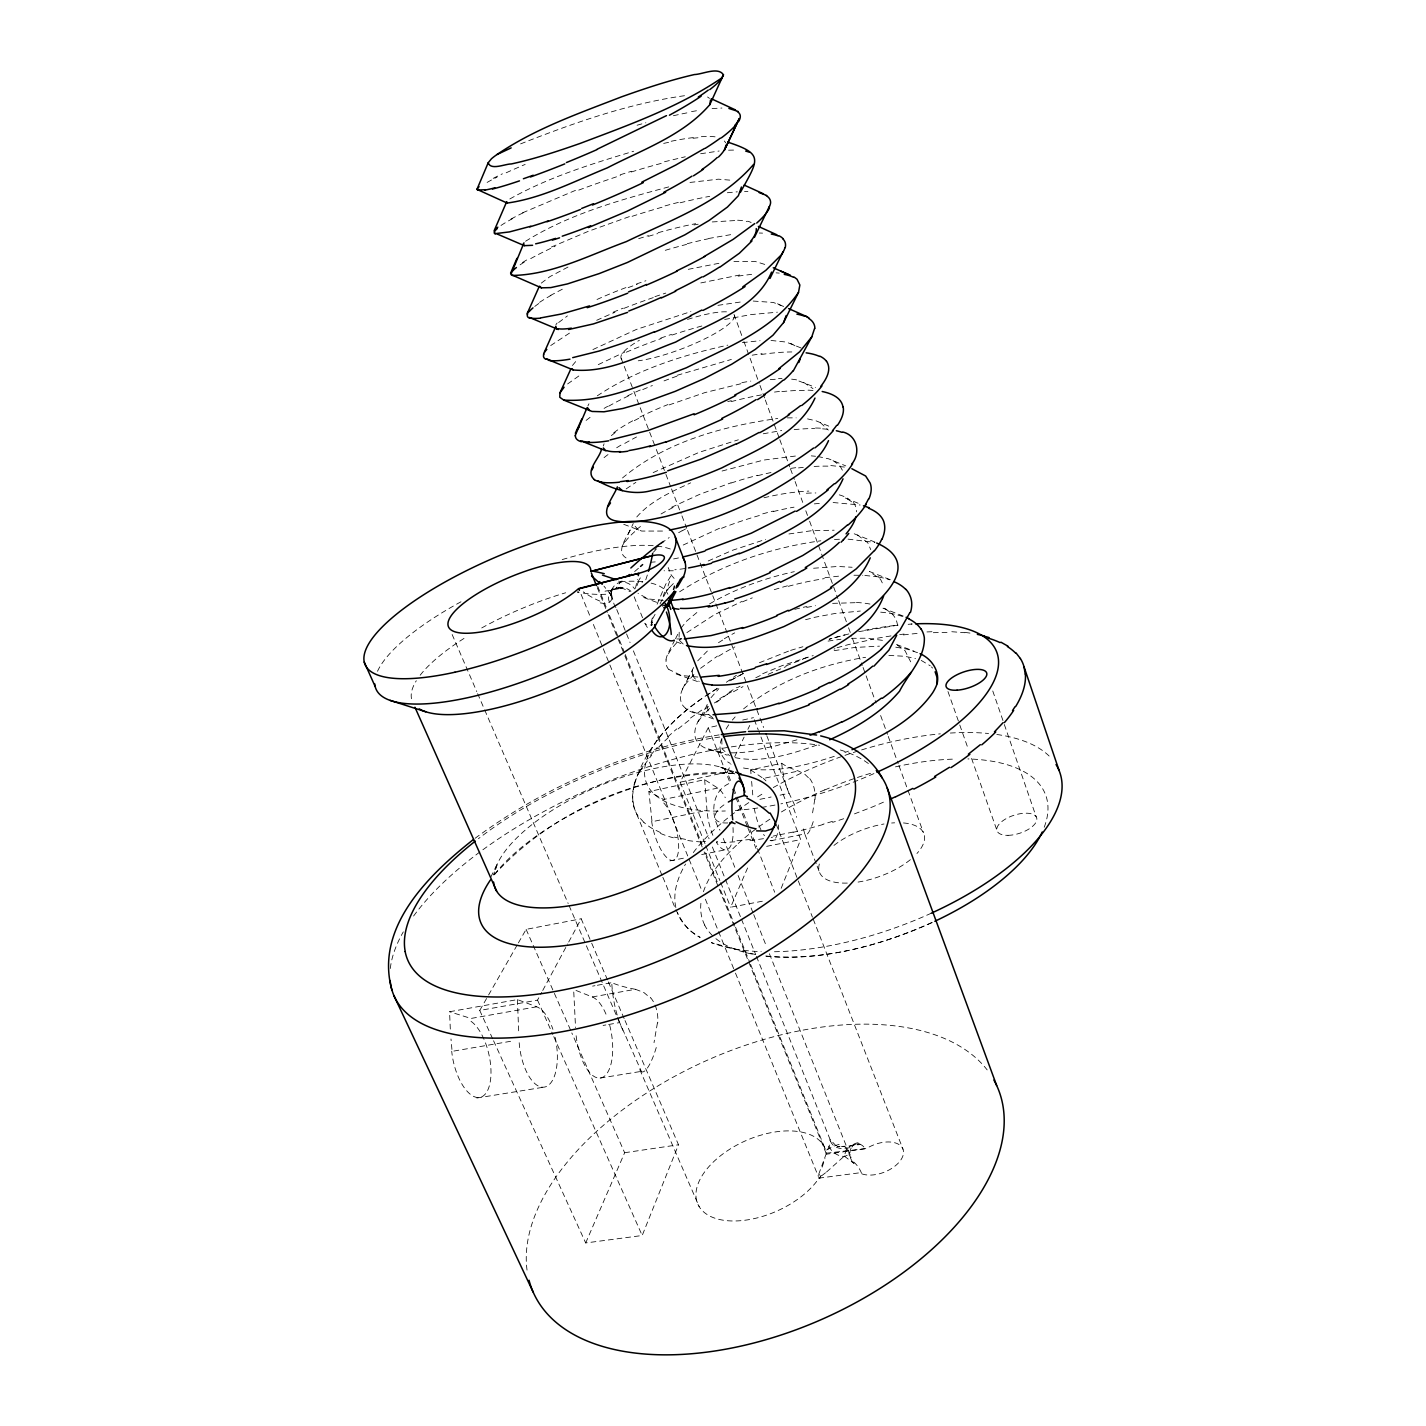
<?xml version="1.0" encoding="UTF-8"?>
<svg xmlns="http://www.w3.org/2000/svg" width="1426" height="1426" viewBox="0 0 1426 1426"><rect width="100%" height="100%" fill="white"/><g stroke="black" fill="none" stroke-linecap="round" stroke-linejoin="round"><path stroke-width="0.75" stroke-dasharray="5 3.75" d="M814.799 799.255L812.303 814.602M657.422 1022.941L654.017 1042.673M707.171 705.977L708.882 714.693L714.194 718.9M632.698 791.893C640.916 752.714 670.024 720.183 702.305 698.205M600.239 602.877L605.658 603.733L609.472 602.378A21.051 6.453 -22.1 0 0 611.932 598.724L610.096 593.769L603.947 586.122M635.479 588.332L637.369 579.455M721.806 739.149L722.019 748.793L729.506 755.744M818.702 1174.329L828.952 1146.29A19.162 10.606 -22.7 0 0 830.485 1141.299L830.253 1139.677L829.451 1140.247M634.285 784.407L632.378 796.617L634.035 807.597M826.545 1172.012L843.978 1156.397A31.639 17.647 -22.8 0 0 844.566 1155.327L846.402 1149.124A31.942 18.039 -21.6 0 1 847.008 1148.001C856.545 1140.907 873.211 1144.882 841.429 1146.433M630.114 530.187C626.46 537.923 614.695 552.753 627.369 558.618M669.596 581.273L666.477 590.827M603.287 446.017L604.089 443.771M657.119 604.178L665.71 584.286L671.272 575.302A27.878 1.836 -66.3 0 1 672.145 575.765M721.948 738.472C717.367 747.456 721.039 759.167 730.326 763.409M642.056 582.592L642.431 581.648M493.556 1040.766L585.694 1242.955L642.199 1235.504L678.509 1144.775L625.034 1020.588M781.181 888.291L800.681 839.593L759.078 732.126M585.694 1242.955L624.641 1152.725L571.808 1032.923M762.34 901.232L730.647 907.221L748.133 866.705M707.243 704.391C702.947 715.21 692.073 725.567 695.425 738.08A123.028 40.053 -21.1 0 0 699.845 744.39M628.01 534.429L633.251 523.485M730.504 780.432L727.224 772.143L730.985 764.354M734.729 756.582L744.105 737.117M747.866 729.328L749.737 725.442M490.74 877.222L497.656 863.193L493.806 875.029A134.222 53.618 -23 0 1 599.205 785.958A134.222 53.618 -23 0 1 734.8 773.979M687.475 679.739L693.606 667.511M660.042 603.875L665.853 592.396M668.723 652.003L674.587 640.47M587.869 405.964L588.956 403.808M704.997 843.693L680.166 782.197L708.276 727.706L716.886 725.798M675.496 638.723L679.204 631.54L679.043 639.953L683.179 644.017M638.367 774.015L640.221 770.468M682.341 689.275L690.113 674.48M492.647 1038.752L479.742 1010.446L537.549 1000.125L541.702 992.371M542.736 990.446L567.673 943.959M568.707 942.033L581.184 918.79L590.827 941.178M622.556 545.445L624.588 541.827M652.787 618.403L655.069 614.356M479.742 1010.446L487.478 996.934M488.583 994.992L517.299 944.814M518.404 942.889L526.123 929.36L581.184 918.79M698.08 721.681L704.997 712.216M728.739 724.782L726.761 727.866A103.759 39.678 -20.4 0 0 725.228 730.718M615.925 607.476C613.305 606.603 610.471 586.175 611.094 595.426L612.2 588.225L610.72 594.606L612.217 588.885L610.381 592.04L613.18 588.582L610.203 591.095L615.854 588.296A34.884 10.481 -22.1 0 0 616.692 587.441L619.668 583.002A35.258 10.731 -21.6 0 1 620.506 582.147L622.003 580.952M572.45 365.466L576.157 361.01M711.004 697.688L718.847 688.651M680.897 628.242L686.601 621.148L698.704 610.988M666.815 590.899L667.938 589.384M684.854 684.872L695.086 673.143M697.706 660.844L707.759 650.648M650.488 755.317L657.35 747.331M494.376 874.691C553.912 809.451 645.194 770.272 733.606 773.623M636.78 516.961C650.969 500.704 671.486 491.774 690.665 482.844M653.358 552.272L656.317 549.081M732.34 720.077L735.156 716.904M622.502 477.96C665.496 441.757 723 426.214 777.74 418.46M669.846 587.12L673.375 583.555M667.814 736.814L676.762 728.882M541.292 283.132L550.008 276.573L570.329 265.824M558.618 322.526L567.441 315.912M743.552 708.9C778.293 680.719 821.732 664.356 865.618 657.297M700.558 668.295L717.421 656.12M821.554 1175.844L826.028 1172.404M550.703 345.555L570.311 332.561M567.619 383.95L580.578 374.735M611.344 435.607L615.319 432.488M586.104 420.403L591.077 416.588M686.886 632.609L714.301 614.784L741.823 601.487M525.57 241.261C569.259 213.989 620.114 199.907 669.489 186.699M726.333 682.288L736.422 675.229M690.505 718.044L703.268 709.043M475.143 838.256C546.764 785.298 631.272 749.167 719.239 734.871M626.192 488.868L635.889 482.345M597.28 395.84C636.388 369.726 682.234 355.217 727.813 345.145M705.995 695.763L718.651 687.564A187.056 71.888 -20.4 0 0 725.317 810.984M679.596 591.808C721.93 564.357 770.967 547.62 820.841 540.793M509.831 198.963C548.475 177.198 591.362 163.99 633.661 151.245M718.472 642.716L724.693 638.777M719.756 698.597L732.554 691.236M709.649 603.875C735.816 588.528 764.728 578.118 794.318 571.666M620.916 587.191L615.854 588.296A13.868 10.642 45.2 0 0 609.472 602.378M682.145 530.828L685.55 528.975M550.133 295.628L564.553 288.034M592.913 349.566L636.388 329.442L690.879 311.599M728.793 783.658C711.217 791.769 710.237 815.458 719.987 830.217M683.214 545.035L720.665 527.727M653.161 472.594L699.114 452.345L738.347 439.796M598.26 364.628L624.748 352.062M854.21 1144.615L851.661 1145.88L858.559 1143.937M671.628 507.246L699.81 494.287L730.95 482.826M708.205 560.971L732.198 550.383L765.691 539.331M522.54 212.831L576.478 189.943M931.731 922.604C879.913 945.794 822.535 961.409 765.388 955.99M759.452 662.716L788.845 651.005M551.381 247.037L588.724 231.155L631.861 215.736M762.678 673.732L782.232 665.585L813.248 655.568M520.597 143.883C574.018 122.85 628.884 103.314 685.995 95.506M785.993 665.853L803.052 659.275M844.905 752.5L848.417 751.128M669.079 404.931L704.818 392.631L741.11 383.683M854.477 813.872L872.534 806.902A207.447 81.425 -20.4 0 0 886.295 800.877M816.813 745.103C790.485 754.407 761.644 763.498 733.588 757.331M677.172 375.288L731.36 359.441M834.281 756.35C804.353 765.94 771.947 774.086 740.54 767.402M722.073 471.026L763.605 460.081L796.902 455.857M832.517 821.34L823.016 824.246M790.574 650.399L802.891 646.744M796.938 739.827L775.013 746.065L754.479 750.147M834.014 649.044L834.941 648.777M853.514 1144.9L856.295 1144.08M727.759 401.633L731.36 400.635M848.844 633.928L829.094 639.24A187.056 71.888 -20.4 0 1 844.923 634.837M853.461 643.714L870.912 639.668M664.498 161.744L685.282 156.771M700.826 282.936L739.684 274.986M688.259 269.336L720.611 262.972M793.195 832.018L773.177 836.082M742.714 720.041L753.481 717.652M724.658 319.46L750.949 314.593L777.402 312.187M858.63 631.682L898.148 625.123A187.056 71.888 -20.4 0 0 864.495 630.363M680.166 782.197L727.224 772.143M704.658 779.683L706.975 810.307L652.021 821.715L648.883 791.573L704.658 779.683L717.741 788.061A32.067 11.729 78.4 0 1 725.264 797.687M750.985 773.712L750.664 769.88L781.68 763.266A109.784 35.953 -5.9 0 0 798.489 771.02L804.692 774.122L809.54 778.846M717.741 788.061L663.625 799.487L648.883 791.573M750.664 769.88L763.284 778.453L798.524 771.003M759.951 799.326L771.11 797.009M780.075 795.155L789.077 793.284L796.296 808.56M813.996 617.44L834.78 613.519L860.324 611.041M771.003 840.716L804.763 833.943L816.385 864.174M669.899 860.894L684.73 857.935M701.681 854.548L724.996 849.896M766.653 846.349L800.681 839.593M708.526 238.499L733.552 234.167M806.67 607.423L815.494 605.711M763.284 433.771L781.733 430.509M693.999 224.969L698.187 224.203M788.935 533.966L811.18 530.775L834.139 530.205M700.647 153.741L719.15 151.013M717.938 305.342L742.447 301.724M450.313 1029.091L449.564 1011.747L517.406 999.59L536.711 1006.792A40.891 18.431 81.5 0 1 552.914 1029.358M592.592 986.115L594.981 985.687M597.351 985.259L611.683 982.692M834.192 650.666L854.637 647.475L879.468 646.156M536.711 1006.792L471.008 1018.449L449.564 1011.747M575.997 990.446L592.289 996.952L635.426 989.305L643.786 992.46L650.292 997.897M510.561 1041.319L452.095 1051.354L450.99 1038.984M603.091 1025.437L605.854 1024.955M608.617 1024.492L619.668 1022.585L641.326 1071.3M689.988 182.439L718.383 179.177L732.982 180.389M828.06 641.094L840.984 639.24M891 635.907L887.756 636.459A207.447 81.425 -20.4 0 0 871.001 639.454M476.854 1098.02L543.894 1087.165M600.15 1078.056L641.557 1071.336M752.197 355.181L762.108 353.595M742.358 342.632L760.058 340.707M624.641 1152.725L678.509 1144.775M826.064 1153.224L866.473 1148.536A25.721 14.634 -21.6 0 1 899.574 1144.918A25.721 14.634 -21.6 0 1 893.157 1167.466A25.721 14.634 -21.6 0 1 859.557 1172.814L819.986 1177.983A12.638 7.201 -23 0 0 819.041 1178.126A69.411 38.538 -23.9 0 1 713.392 1217.661A69.411 38.538 -23.9 0 1 735.246 1145.951A69.411 38.538 -23.9 0 1 826.474 1154.204L866.473 1148.536M899.681 634.606L904.084 634.035M824.905 577.708L840.77 575.926M712.251 221.939L737.189 220.424M813.586 568.243L837.918 566.461L852.124 567.263M750.646 839.433L735.727 840.859M727.349 192.742L737.331 191.833M662.52 531.06L641.682 531.06L622.716 523.93M605.016 591.184L622.217 588.172L617.101 588.635L622.217 588.172L629.971 591.558M712.091 108.554L721.93 108.037M733.927 261.439L755.477 261.528L767.206 265.183M908.166 624.321L912.159 624A187.056 71.888 -20.4 0 0 908.719 624.214M832.624 603.358L856.188 602.663M926.971 631.932L934.351 631.611M834.46 539.456L839.985 539.224M753.195 301.046L773.373 302.472L784.924 306.964M851.375 638.313L866.901 638.206L884.815 640.684M673.304 570.774L664.088 570.774M728.561 150.193L735.156 150.051M787.295 417.871L796.136 417.854M744.532 191.547L747.937 191.512M676.851 638.955L682.412 638.937M716.512 841.59L717.688 841.59M663.215 600.382L648.099 598.938L637.992 593.269M697.884 677.029L681.289 675.496L669.097 669.578M888.861 655.425L904.405 656.263L915.528 658.455M853.942 575.231L862.783 575.32M848.024 539.135L874.691 542.379M833.123 502.522L860.163 505.018M771.02 340.457L786.207 342.062L803.088 348.764M951.802 631.718L964.742 632.716M705.567 841.358L702.661 841.215M864.851 575.462L878.79 576.906M703.927 714.23L711.039 714.729M830.805 465.553L845.565 467.193M811.269 455.874L815.547 456.267M895.778 647.19L907.293 649.187L918.059 652.858M685.639 839.415L674.427 837.151M817.686 456.463L828.613 458.815L845.778 465.892M807.544 418.887L816.189 420.884L829.611 426.481M755.352 954.547L711.342 942.657A203.668 89.66 -20.2 0 0 761.181 951.641M798.934 381.027L815.494 387.409M733.73 771.591L719.185 766.725L732.233 772.179M708.437 748.882L727.296 755.21M692.359 711.645L714.087 719.096M676.245 673.981L698.241 681.806M676.28 641.843L684.444 644.784M854.227 533.787L875.083 542.147M643.714 597.494L658.135 602.877M903.211 616.05L882.944 608.171M896.491 644.463L914.066 651.183M890.163 579.669L869.379 571.452L880.484 579.206L883.924 586.211M845.386 498.048L861.304 504.537M660.505 832.606L652.217 828.488A207.447 81.425 -20.4 0 1 643.839 822.321M921.232 660.416L930.287 665.817M803.587 382.364L812.998 388.638M790.646 343.363L797.259 347.071M777.544 303.738L780.913 305.396M857.472 535L867.774 542.718L870.733 549.634M638.438 530.044L633.839 524.839M833.016 460.598L839.611 465.286L843.016 471.4M847.472 499.082L849.361 500.205A103.955 38.074 -20.1 0 1 852.605 502.736M820.396 422.613L828.31 430.064M897.346 645.122L905.029 650.702L910.697 661.842M707.546 96.986L709.471 98.358M618.741 581.095L619.882 582.307A34.884 10.481 -22.1 0 1 619.668 583.002M674.124 578.386L671.289 575.159L668.206 567.548M643.803 822.321L638.278 816.046M931.463 666.922L932.533 668.063M724.39 140.996L725.709 142.814M644.73 623.215L647.707 628.028M853.247 1162.19L854.031 1163.473L844.548 1156.326A31.942 18.039 -21.6 0 1 844.566 1155.327M804.656 833.782L803.088 827.258M537.549 1000.125L552.878 1034.616M553.787 1036.649L642.199 1235.504M526.123 929.36L570.917 1030.891M639.739 1069.464L699.186 1206.663M452.149 634.517L476.765 691.574M477.639 693.624L483.788 707.884M484.68 709.916L568.172 903.531M569.045 905.581L616.513 1015.633M617.387 1017.665L624.428 1033.975M591.701 943.228L607.494 979.876M608.367 981.908L624.142 1018.556M826.135 1153.367L704.159 851.892M661.985 875.279L634.178 808.007L632.627 801.234M662.84 877.311C672.662 898.505 677.1 925.955 700.166 937.399A203.668 89.66 -20.2 0 1 677.421 912.729M819.986 1177.983L820.057 1178.179A12.638 7.201 -23 0 0 819.13 1178.339L818.756 1177.413M581.095 594.339L590.097 616.424M593.376 624.445L702.038 891.072M705.371 899.218L734.675 971.124M735.477 973.085L818.381 1176.486M705.817 845.743L719.88 880.573M720.718 882.623L730.647 907.221M597.726 586.371L606.086 607.013M609.419 615.283L618.617 637.992M619.437 640.06L624.445 652.466M625.283 654.516L702.127 844.548M705.46 852.801L717.153 881.714M720.486 889.984L734.693 925.1M735.531 927.167L749.72 962.265M750.557 964.332L824.87 1148.162M597.298 587.672L607.316 612.449M608.153 614.517L624.018 653.732M624.838 655.8L703.321 849.825M616.763 609.544L630.06 642.591M633.394 650.844L709.061 838.755M712.394 847.026L740.647 917.203M741.484 919.253L755.602 954.333M756.44 956.383L830.11 1139.552L835.903 1145.613L839.985 1146.754L837.151 1146.415L844.228 1146.397L846.42 1148.09A31.639 17.647 -22.8 0 1 846.402 1149.124M634.178 596.817L643.928 621.183M723.267 838.452L734.8 867.275M738.098 875.511L752.928 912.569M753.748 914.636L766.101 945.509M769.398 953.744L850.948 1157.555A17.718 9.055 47.5 0 1 850.787 1157.039L850.627 1156.736M651.397 622.342L652.431 624.927A21.194 6.809 -21.6 0 1 645.372 623.857M733.766 788.703L736.226 794.924M737.046 796.991L756.671 846.688M757.491 848.755L774.675 892.23M708.276 727.706L729.31 780.931M732.554 789.113L734.978 795.245M735.78 797.294L747.117 825.957M747.919 828.007L756.012 848.47M776.047 823.871L812.428 917.132M813.248 919.2L903.014 1149.249M754.283 719.72L758.293 730.059M817.151 866.206L819.487 872.249M621.094 358.211L633.108 389.316M633.893 391.401L655.514 447.407M656.317 449.493L665.122 472.309M665.924 474.377L670.737 486.836M671.539 488.904L681.147 513.806M681.949 515.873L686.744 528.315M687.546 530.401L763.623 727.492M766.814 735.78L787.633 789.719M734.016 314.344L743.178 339.424M743.944 341.509L749.292 356.144M750.058 358.229L759.22 383.309M759.969 385.394L764.55 397.925M765.316 400.011L779.059 437.622M779.826 439.725L789.754 466.89M790.521 468.976L794.335 479.421M795.102 481.507L802.731 502.398M805.797 510.758L808.845 519.117M809.611 521.203L837.864 598.51M838.631 600.613L847.793 625.675M848.559 627.761L851.607 636.121M852.374 638.224L862.302 665.372M863.069 667.475L865.35 673.732M866.117 675.835L876.045 702.982M880.626 715.531L887.507 734.337M888.255 736.422L898.184 763.587M898.95 765.673L923.388 832.534M947.969 691.539L959.038 722.893M959.769 724.996L967.88 747.99M971.569 758.436L997.38 831.608M992.763 690.986L1003.619 722.429M1004.332 724.533L1036.185 816.777M849.985 1154.311L850.199 1155.345M751.627 781.412L752.768 794.906M573.769 992.033L575.551 1027.593M517.406 999.59L518.725 1032.264M859.735 1144.222A10.891 7.843 78.4 0 1 865.422 1149.196M852.088 1147.003A9.269 5.597 76.2 0 1 854.067 1144.793M849.45 1156.147A11.444 5.027 51.7 0 1 849.147 1152.761M853.746 1161.994A10.927 3.69 54.6 0 1 861.91 1174.614M727.759 822.945A27.361 11.212 -21.6 0 1 724.283 804.603M390.296 968.504A267.625 112.957 -23.1 0 1 403.291 931.873M413.593 916.027A267.625 112.957 -23.1 0 1 819.54 745.263M840.377 749.987A267.625 112.957 -23.1 0 1 868.648 763.748M719.791 737.064A241.226 99.196 -23.1 0 0 589.865 774.568A242.723 99.873 -23.1 0 0 540.08 798.756A239.515 98.43 -23.1 0 0 512.219 815.155A242.705 99.856 -23.1 0 0 478.423 838.684M527.032 1270.085A253.739 141.655 -23.9 0 1 710.808 1058.68A253.739 141.655 -23.9 0 1 987.166 1069.91M471.026 1021.337A40.178 18.128 77.1 0 1 490.954 1069.785A40.178 18.128 77.1 0 1 473.735 1096.451A40.178 18.128 77.1 0 1 451.721 1051.229M609.704 1025.241A41.301 17.665 81.2 0 1 601.023 1077.896A41.301 17.665 81.2 0 1 575.872 1033.03M592.289 996.952A41.301 17.665 81.2 0 1 607.191 1017.201M555.16 1037.415A40.891 18.431 81.5 0 1 544.179 1087.129A40.891 18.431 81.5 0 1 519.189 1042.727M377.516 671.254A167.074 50.57 -22.6 0 1 463.967 600.168M562.218 559.58A167.074 50.57 -22.6 0 1 671.058 549.277M411.508 698.74A138.554 43.44 -22.6 0 1 416.303 680.737M420.153 675.229A138.554 43.44 -22.6 0 1 466.837 636.656M481.738 627.939A138.554 43.44 -22.6 0 1 565.659 592.77M620.31 581.737A138.554 43.44 -22.6 0 1 642.859 581.737M651.112 583.127A138.554 43.44 -22.6 0 1 667.903 594.25M611.932 598.724A13.797 12.834 12.4 0 1 619.882 582.307L620.506 582.147A13.797 10.624 45.2 0 1 634.784 588.991M828.952 1146.29A12.834 8.681 33.5 0 0 843.978 1156.397L844.548 1156.326A12.656 10.642 2.4 0 0 849.878 1153.42A25.775 14.527 -21.6 0 1 851.857 1146.718A12.763 8.645 33.6 0 1 847.008 1148.001L846.42 1148.09A12.584 10.606 2 0 1 830.485 1141.299M818.987 1175.523A22.513 17.201 -26.5 0 1 819.29 1174.329M826.634 1149.998A56.541 24.973 -52.9 0 1 842.802 1143.723M819.736 1177.912A3.832 3.03 17.1 0 1 820.752 1176.521M820.253 1176.254A18.199 13.351 0.3 0 1 821.019 1175.523M605.765 594.25A60.106 32.085 1.7 0 1 581.665 592.842M630.934 591.273A13.868 12.905 12.5 0 0 616.478 588.136A35.258 10.731 -21.6 0 1 616.692 587.441M638.438 568.279A61.371 7.166 -43.6 0 1 629.062 576.193M647.333 575.034A50.534 12.781 -69.9 0 1 644.873 582.307M651.575 622.182A7.576 4.403 -2.9 0 1 652.645 622.645M651.094 622.699A57.86 13.761 -64.3 0 1 652.591 617.012M662.324 606.389A58.43 1.283 -72.6 0 1 663.66 602.2M635.39 989.305A139.356 34.028 -4.4 0 1 611.754 982.674A140.39 125.381 -67.3 0 0 619.633 1022.62M650.523 997.576A35.739 27.433 -73.7 0 1 657.725 1022.923M656.263 1047.504A39.072 9.608 -78.1 0 1 641.219 1071.728M822.178 1167.128A44.759 1.586 -72.8 0 1 824.977 1158.554M599.954 601.112A47.504 24.331 38 0 1 583.359 591.861M494.59 874.298A160.55 65.846 -23.1 0 1 732.679 773.409M852.605 1162.226A23.279 12.246 47.3 0 1 850.288 1157.413M853.764 1144.24A23.672 14.884 58 0 1 858.113 1142.779M873.942 773.587A187.056 71.888 -20.4 0 1 780.931 803.854M774.978 805.066A187.056 71.888 -20.4 0 1 732.982 810.61M903.478 822.945A55.65 24.848 -20.2 0 1 916.936 853.514M910.376 859.664A55.65 24.848 -20.2 0 1 856.723 882.266M847.294 883.086A55.65 24.848 -20.2 0 1 819.861 862.409M833.943 845.422A55.65 24.848 -20.2 0 1 883.995 823.996M891.624 823.016A55.65 24.848 -20.2 0 1 894.655 822.82M809.754 778.578A27.914 20.855 -81.5 0 1 815.048 799.273M813.23 821.59A30.445 6.114 -79.9 0 1 804.62 833.925M793.533 808.185A28.057 2.638 69.7 0 1 796.688 817.312M789.041 793.302A109.356 98.768 -50.6 0 1 781.733 763.266M734.479 315.538A60.605 12.923 -20.9 0 1 700.772 340.814A60.605 12.923 -20.9 0 1 638.26 360.796M621.825 359.299A60.605 12.923 -20.9 0 1 639.401 340.261M687.492 319.442A60.605 12.923 -20.9 0 1 726.476 311.831M778.578 824.87A32.335 11.212 78.3 0 1 770.093 840.502M764.479 835.707A32.335 11.212 78.3 0 1 763.57 834.424M760.914 829.736A32.335 11.212 78.3 0 1 753.766 805.173M763.284 778.453A32.335 11.212 78.3 0 1 765.994 780.931M663.767 802.998A31.639 11.176 74.1 0 1 678.509 842.463A31.639 11.176 74.1 0 1 667.974 858.595A31.639 11.176 74.1 0 1 651.682 821.501M733.017 827.579A32.067 11.729 78.4 0 1 716.405 842.32M712.875 835.315A32.067 11.729 78.4 0 1 706.975 810.307M822.998 824.531A207.394 81.745 -20.4 0 1 793.088 832.321M802.909 658.919A207.394 81.745 -20.4 0 1 809.041 656.726M837.08 647.743A207.394 81.745 -20.4 0 1 853.14 643.393M965.045 632.431A207.394 81.745 -20.4 0 1 970.108 633.108M933.281 632.698A207.447 80.587 -20 0 1 950.643 632.698M903.424 634.926A207.323 80.48 -20.1 0 1 917.399 633.429M678.116 728.953A207.305 80.355 -20.6 0 1 691.86 718.223M704.462 709.382A207.305 80.355 -20.6 0 1 708.936 706.44M714.373 702.982A207.305 80.355 -20.6 0 1 720.825 699.043M733.427 691.788A207.305 80.355 -20.6 0 1 742.999 686.619M768.151 674.355A207.305 80.355 -20.6 0 1 786.082 666.602M658.687 747.188A207.447 80.694 -20.7 0 1 669.168 736.796M644.57 764.889A207.447 80.872 -20.7 0 1 651.718 755.192M640.506 770.414A207.358 81.389 -20.4 0 1 643.768 765.031M634.107 784.46A207.394 81.496 -20.3 0 1 639.989 770.503M632.877 801.162A207.305 81.246 -20.7 0 1 633.18 791.751M638.099 816.118A207.287 81.478 -20.8 0 1 634.124 807.562M673.446 837.793A207.287 81.995 -20.8 0 1 659.685 833.087M772.553 837.187A207.305 82.441 -20.6 0 1 771.27 837.401M763.516 838.666A207.305 82.441 -20.6 0 1 749.826 840.502M701.449 841.982A207.305 82.441 -20.6 0 1 684.462 839.967M734.836 841.839A207.323 82.298 -20.6 0 1 716.743 842.481M843.693 818.72A207.323 82.548 -20.4 0 1 832.552 822.356M487.104 182.421A137.823 10.035 -20.5 0 1 497.086 177.109M493.2 178.357A134.775 10.713 -19.6 0 1 502.415 173.812M506.177 172.796A137.716 11.408 -19.4 0 1 525.16 164.418M637.083 125.238A137.68 18.663 -18 0 1 645.871 122.761M673.411 115.72A137.662 22.032 -18.5 0 1 690.398 112.226M691.521 111.62A133.777 22.869 -19 0 1 700.041 110.212M500.989 225.468A136.682 12.763 -20.3 0 1 512.772 218.499M510.954 219.069A133.384 13.208 -19.6 0 1 523.77 212.51M578.778 190.104A136.611 18.128 -18.1 0 1 620.399 175.558M620.239 174.792A133.688 20.107 -18 0 1 631.379 171.298M631.183 172.011A135.987 21.194 -18 0 1 663.197 162.867M520.116 264.826A135.363 15.062 -20.6 0 1 524.661 261.885M522.415 262.58A133.028 15.401 -19.8 0 1 527.62 259.425M530.686 258.623A135.844 16.132 -19.5 0 1 555.124 246.306M632.092 216.324A135.613 23.155 -17.9 0 1 664.587 206.52M665.051 205.897A132.6 24.581 -18.1 0 1 681.2 201.69M680.095 202.795A135.666 25.882 -18.2 0 1 709.72 196.342M534.75 306.465A135.203 17.665 -20.5 0 1 541.292 301.831M539.581 302.33A131.228 17.843 -19.6 0 1 550.971 295.432M665.265 250.316A134.9 25.704 -17.9 0 1 686.601 244.399M687.225 243.703A131.067 27.023 -18 0 1 708.116 238.819M759.238 233.026A134.81 32.032 -19.6 0 1 762.553 233.133M596.692 320.297A134.097 22.495 -18.7 0 1 614.891 312.312M613.144 312.223A130.978 23.886 -18.1 0 1 623.126 308.159M623.946 308.355A133.919 25.418 -17.9 0 1 655.158 296.964M654.926 296.661A130.568 26.524 -17.8 0 1 665.799 293.096M738.151 276.145A133.83 32.441 -18.6 0 1 751.627 274.398M776.083 272.847A130.996 33.208 -19.4 0 1 779.291 273.115M626.281 352.204A132.582 26.809 -18 0 1 661.308 338.497M660.773 338.087A130.319 28.163 -17.8 0 1 671.539 334.397M671.931 335.074A133.081 29.518 -17.8 0 1 703.82 325.467M604.089 408.406A128.91 25.383 -19 0 1 607.672 406.321M608.617 406.214A132.618 26.844 -18.7 0 1 628.83 395.733M627.761 395.751A129.32 27.682 -18.1 0 1 641.611 389.387M642.752 389.583A132.511 29.304 -17.9 0 1 652.377 385.519M664.035 380.902A132.511 29.304 -17.9 0 1 677.778 375.858M761.092 354.504A132.208 36.47 -18.4 0 1 791.84 351.955M604.054 457.639A131.602 27.433 -19.7 0 1 609.259 453.664M616.674 447.764A128.518 27.932 -18.8 0 1 623.715 443.486M624.766 443.397A131.62 29.358 -18.5 0 1 636.531 436.98M731.039 401.651A131.424 36.078 -17.7 0 1 762.037 394.788M774.496 392.079A128.358 37.201 -18.1 0 1 782.446 391.116M781.858 391.615A131.263 38.876 -18.4 0 1 807.508 390.457M808.043 390.154A128.019 39.037 -19 0 1 813.586 390.51M794.157 429.636A129.909 40.088 -18.1 0 1 814.709 428.549M815.494 428.014A127.823 40.766 -18.7 0 1 823.355 428.353M822.57 428.852A130.622 42.12 -18.9 0 1 829.789 429.565M678.473 557.94A130.033 34.634 -23.6 0 1 673.589 558.921M655.229 561.897A130.051 32.816 -22.9 0 1 651.308 562.183M625.337 541.63A130.033 31.604 -19.7 0 1 637.404 529.42M636.549 529.581A126.932 31.675 -18.9 0 1 642.181 525.214M661.04 513.984A129.909 32.869 -18.7 0 1 673.232 507.371M731.039 483.04A126.361 37.7 -17.5 0 1 757.705 475.304M757.616 475.696A129.962 39.821 -17.6 0 1 771.626 472.398M790.824 468.388A126.754 40.516 -17.9 0 1 799.113 467.247M798.489 467.906A129.873 42.406 -18.1 0 1 803.301 467.354M814.139 466.445A129.873 42.406 -18.1 0 1 829.879 466.195M637.048 585.605A129.338 33.244 -20.9 0 1 638.438 581.986M637.868 582.164A126.272 32.709 -19.9 0 1 641.504 576.318M721.503 528.315A129.017 39.037 -17.5 0 1 762.678 514.572M762.732 513.841A125.969 40.195 -17.5 0 1 773.373 511.078M773.249 511.56A129.071 42.174 -17.5 0 1 794.032 507.157M814.335 503.877A125.595 42.513 -17.8 0 1 821.946 503.218M651.432 625.586A127.805 35.08 -20.8 0 1 653.465 618.207M668.883 669.667A127.502 37.183 -21 0 1 666.174 659.881M665.96 659.953A124.757 36.452 -20.1 0 1 667.778 654.053M668.473 653.874A127.574 37.468 -19.8 0 1 681.254 638.331M742.411 601.861A127.52 42.53 -17.4 0 1 752.268 597.868M774.229 589.704A124.454 43.226 -17.3 0 1 788.275 585.587M788.293 586.318A127.413 44.937 -17.3 0 1 824.317 578.617M878.559 577.067A124.009 48.662 -19 0 1 889.913 579.847M703.054 714.783A126.896 39.839 -22.1 0 1 685.746 708.633M685.959 708.526A124.418 38.484 -21.3 0 1 682.074 704.284A126.861 39.144 -20.9 0 1 681.307 693.321M680.968 693.428A123.402 38.199 -19.9 0 1 685.104 684.801M718.544 656.245A126.878 42.049 -17.9 0 1 734.853 646.923M805.565 619.686A123.26 45.097 -17.2 0 1 813.943 617.672M880.68 612.164A126.486 50.766 -18.3 0 1 902.48 616.478M753.516 751.163A126.076 43.19 -23 0 1 730.932 752.839M723.214 752.5A126.076 43.19 -23 0 1 719.667 752.108M720.451 751.591A123.402 40.998 -22.3 0 1 713.927 750.522M713.463 750.807A125.934 41.461 -21.9 0 1 699.703 744.461M706.155 712.073A125.969 42.049 -18.8 0 1 711.039 707.207M716.672 702.287A125.969 42.049 -18.8 0 1 730.005 692.519M728.918 692.448A123.296 42.477 -18 0 1 736.6 687.582M737.402 687.724A125.417 43.743 -17.8 0 1 740.076 686.138M755.78 677.742A125.417 43.743 -17.8 0 1 763.409 674.124M891.713 613.519A105.774 44.046 -20.9 0 1 897.56 626.317M885.92 609.508A103.742 43.083 -19.8 0 1 891.535 613.59M884.031 608.171A105.863 43.725 -19.3 0 1 886.241 609.348M856.402 602.485A102.975 41.657 -18.2 0 1 869.985 604.054M794.781 609.348A105.827 38.734 -16.7 0 1 806.92 606.513M724.337 638.741A103.171 33.333 -17.1 0 1 734.675 632.894M692.822 674.979A106.041 31.051 -19.4 0 1 692.608 669.222M692.858 674.961A103.724 30.017 -20.6 0 0 693.999 677.528A105.97 30.641 -20.9 0 0 699.239 681.432M667.76 589.419A103.403 26.951 -19.2 0 1 669.65 587.155M663.215 596.852A108.34 27.878 -19.6 0 1 665.247 591.327M853.247 502.433A107.306 38.413 -22.8 0 1 856.563 511.845M839.272 494.858A108.465 39.411 -19.5 0 1 848.327 498.672M806.385 493.236A104.098 36.042 -17.8 0 1 815.886 492.968M763.98 497.763A107.503 36.773 -17.7 0 1 808.863 491.097M678.633 532.7A104.151 27.183 -17.8 0 1 681.913 530.828M654.766 549.384A107.806 27.736 -18 0 1 669.204 537.566M684.872 568.528A108.073 27.005 -23.1 0 1 674.819 569.758M778.471 378.639A109.731 33.85 -19.1 0 1 782.001 378.621M791.644 379.156A109.731 33.85 -19.1 0 1 799.808 380.582M770.272 379.566A107.378 32.032 -18.2 0 1 777.651 379.227M741.894 382.649A109.855 32.299 -18 0 1 750.789 381.099M639.846 417.105A110.016 25.026 -17.3 0 1 667.903 404.574M634.303 420.652A107.627 22.78 -17.8 0 1 641.165 417.105M613.697 432.827A110.176 22.549 -18.1 0 1 632.698 420.813M636.477 283.988A111.959 22.584 -17.2 0 1 645.907 280.744M628.171 287.624A109.517 20.107 -17.3 0 1 637.19 284.38M597.013 299.478A112.119 19.911 -17.4 0 1 626.763 287.286M555.873 324.878A112.226 14.527 -20.3 0 1 557.138 323.025M747.67 221.208A112.601 27.54 -20.9 0 1 751.128 222.509M737.599 220.21A109.749 26.417 -19.8 0 1 747.081 221.511M658.17 232.705A112.743 23.458 -17.7 0 1 695.674 223.668M648.42 236.324A110.176 20.695 -17.3 0 1 657.867 233.579M638.67 238.659A112.69 20.499 -17.3 0 1 648.438 235.646M701.342 136.7A114.062 23.279 -20.1 0 1 716.815 137.092M693.018 138.286A111.656 21.711 -18.9 0 1 699.667 137.609M671.183 141.263A114.151 21.746 -18.7 0 1 694.622 137.431M663.678 143.402A111.21 19.501 -17.9 0 1 670.113 142.03M931.267 913.21A203.668 89.66 -20.2 0 1 774.104 951.748M675.871 907.56A203.668 89.66 -20.2 0 1 685.55 864.049M693.303 852.57A203.668 89.66 -20.2 0 1 749.327 802.232M757.616 796.867A203.668 89.66 -20.2 0 1 764.461 792.678M773.249 787.562A203.668 89.66 -20.2 0 1 940.34 733.837M950.358 733.053A203.668 89.66 -20.2 0 1 988.557 733.499M996.81 734.479A203.668 89.66 -20.2 0 1 1051.301 758.275M1044.206 827.258A182.368 81.638 -20.2 0 0 1036.167 780.61A183.473 82.138 -20.2 0 0 1015.49 767.634A181.173 81.068 -20.1 0 0 999.002 762.589A183.473 82.155 -20.2 0 0 967.915 758.917M766.279 956.222A182.439 81.674 -20.2 0 0 925.741 925.385A183.384 82.066 -20.2 0 0 933.032 922.123M704.783 925.135A182.439 81.674 -20.2 0 1 701.111 901.553M703.428 891.731A182.439 81.674 -20.2 0 1 737.509 844.317M824.745 789.986A182.439 81.674 -20.2 0 1 870.805 773.284M895.457 766.867A182.439 81.674 -20.2 0 1 955.438 759.06M824.816 789.808A183.508 82.173 -20.2 0 0 787.134 808.613A181.138 81.05 -20.2 0 0 780.093 812.749M769.933 819.166A181.138 81.05 -20.2 0 0 766.653 821.358A183.491 82.173 -20.2 0 0 737.367 844.281M715.905 938.664A183.437 82.102 -20.1 0 0 719.845 941.57A181.262 81.157 -20.2 0 0 734.247 948.95A183.401 82.084 -20.1 0 0 755.691 954.743M712.412 935.545A183.437 82.102 -20.1 0 1 704.622 925.082M743.588 673.375L729.007 681.325A187.056 71.888 -20.4 0 1 743.588 673.375M1008.004 835.333A20.873 9.447 -18.1 0 0 1036.827 818.506A20.873 9.447 -18.1 0 0 1005.633 818.952A20.873 9.447 -18.1 0 0 1008.004 835.333"/><path stroke-width="1.5" d="M741.431 187.02L738.383 195.719L727.42 207.073L709.15 220.424L684.908 234.827L627.387 262.473L599.134 273.614L567.459 283.917L550.775 287.606L541.399 287.838L510.9 274.523L523.966 242.848M575.124 435.75L586.995 407.836M851.999 749.684C882.017 736.547 913.103 720.433 932.479 693.054A123.456 47.236 -20.4 0 0 937.132 683.66C939.966 670.951 931.463 658.669 920.055 653.696M937.132 683.642L937.025 677.386L935.1 671.789M771.555 272.116C756.136 309.424 708.508 323.559 675.674 342.062C643.037 354.129 608.795 373.362 573.199 369.94L546.621 359.013M496.943 154.578A114.757 13.351 -21.2 0 0 491.417 158.821L488.227 162.707L476.961 189.355L507.157 203.062C542.272 198.214 574.731 181.049 607.351 167.84C642.591 149.552 683.393 135.452 709.827 104.615L723.445 74.776C718.062 66.469 702.733 74.33 694.355 74.562C669.56 80.266 645.372 88.341 621.433 96.879C578.92 113.349 534.964 128.679 497.05 154.507L511.168 147.894M725.691 147.484L739.274 118.572L724.337 150.318L726.137 144.971M670.79 609.437L668.776 603.858A138.554 43.44 -22.6 0 0 669.133 600.399M814.531 328.586L811.786 336.875L793.355 370.796M663.696 607.85A6.987 2.21 -21.6 0 0 668.758 603.947L668.776 603.858M638.26 575.658L638.723 573.715M570.739 369.209L559.937 392.916L559.794 397.284L563.751 400.082L592.04 411.454L604 411.793L622.948 408.46L647.315 401.526L675.175 391.366L704.123 378.621L731.627 364.272L755.227 349.423L772.981 335.199L783.569 322.597L798.507 292.401L799.861 285.022L797.027 279.246L794.068 277.018M786.172 315.556L783.569 322.597M883.639 595.979C871.874 627.69 838.435 644.516 810.396 659.721C779.541 673.874 746.19 686.476 711.699 685.068M601.451 449.35C599.562 458.726 584.303 471.364 594.446 479.617M814.995 398.068C798.186 434.663 755.637 450.456 721.913 467.835C699.328 477.603 675.96 485.874 651.753 490.491C633.019 495.785 614.392 489.742 597.69 480.936M843.016 478.815C828.114 513.431 789.558 529.795 758.044 546.158M709.827 104.615L710.505 100.07M488.227 162.707C490.526 170.728 505.143 163.865 511.328 163.954C534.803 158.874 557.655 151.281 580.293 143.366C628.51 125.096 678.045 107.503 721.021 78.466A136.522 15.882 -21.2 0 0 723.445 74.776M676.797 586.104L677.76 583.341M676.726 586.282L676.084 588.118M870.234 557.816C855.154 593.18 816.421 610.524 783.89 626.602C753.32 638.349 719.738 652.448 686.476 645.532M896.758 635.14L888.915 650.131L873.942 666.156M798.827 362.543L800.271 358.799M828.524 440.634C817.205 466.035 790.467 479.76 767.83 493.574C736.939 510.098 703.981 523.502 669.454 530.026M909.931 612.556L899.931 630.185L881.268 649.115M740.308 192.492C758.293 159.801 764.532 154.133 727.902 142.19M516.961 258.32L510.579 273.204M494.056 230.941L506.711 201.672L507.157 203.062M476.961 189.355L479.029 186.681M555.908 326.287L544.358 352.186M527.353 313.203L539.099 286.804M617.351 486.854C614.071 496.64 596.621 515.909 614.606 520.686C631.647 524.162 649.097 520.062 665.764 516.497C718.526 502.861 769.737 480.669 813.586 448.014M575.338 433.29L581.808 419.012M754.407 237.393L769.363 206.431M769.969 278.48L783.106 251.6M798.507 292.401C772.607 330.476 726.137 347.944 686.352 367.783C647.261 382.614 606.478 402.845 563.751 400.082M851.821 463.949C860.93 453.218 857.311 435.393 842.784 432.007M677.475 587.031L683.571 576.478A167.074 50.57 -22.6 0 0 682.573 557.21M591.612 470.33L593.412 467.158M559.937 392.916L564.09 387.23M1015.098 706.619L1012.513 710.576M811.786 336.875L799.719 351.741L778.863 368.639M753.588 164.436C720.7 202.51 670.505 220.192 626.264 241.636C589.419 255.076 552.112 274.861 512.29 275.45M608.064 506.48L610.506 502.932M820.841 386.232C826.153 379.53 832.035 369.566 826.563 361.277M576.585 430.492L578.813 427.39M780.379 255.807L765.887 270.298L742.803 286.84M874.298 550.668L856.17 568.921L830.52 587.494M751.965 240.958L739.381 253.24L719.809 267.197M1003.084 722.679L994.421 731.894M841.055 542.219L843.55 539.67M629.365 574.553L627.137 576.532M980.357 744.675L968.361 754.158M473.432 839.504C428.816 874.619 374.378 927.47 391.918 990.054M754.746 223.561L733.142 239.372L704.212 256.502M680.309 579.241L681.664 578.314M831.501 537.335L802.802 555.48L769.862 571.969M949.484 767.295L934.565 776.475M704.497 148.5L675.746 165.059L641.843 182.136M802.624 570.56L806.795 568.065M795.209 511.061L751.288 533.199L705.603 550.186M666.477 115.631L596.995 149.302M665.657 192.278L627.173 211.191L588.368 227.607M912.836 788.418L895.831 796.742M780.361 582.325L789.487 577.78A103.385 33.547 -24.4 0 0 802.41 570.471M806.207 647.85C833.016 636.495 943.887 572.575 876.705 543.039M722.625 419.084L693.892 431.882L665.889 442.096M736.582 443.682L701.735 458.869L667.689 470.83M829.682 739.737C855.6 728.08 880.947 713.125 899.539 691.236C908.237 673.838 924.939 658.616 924.351 637.885A123.26 51.193 -20.4 0 0 921 628.884M694.105 413.754L648.474 430.349L610.15 439.921M809.095 704.925C780.432 715.62 748.935 727.207 718.027 720.433M810.039 735.228L819.415 731.609M627.583 312.383L593.359 323.934L568.6 329.513M631.379 340.368L599.187 351.028L572.699 357.641M589.562 305.895L561.594 313.97L541.078 317.838M733.748 600.631L724.854 603.18M530.846 226.253L509.421 231.921L496.908 233.436M742.732 627.529L711.021 635.586L684.266 638.919M590.756 571.434L649.935 556.265A21.372 6.381 -21.6 0 1 663.571 559.901A21.372 6.381 -21.6 0 1 638.652 573.341L578.617 588.582A76.737 22.317 -22.5 0 1 462.184 633.126A76.737 22.317 -22.5 0 1 498.066 582.45A76.737 22.317 -22.5 0 1 590.756 571.434L649.935 556.265M747.367 796.546L744.265 795.583A27.361 11.212 -21.6 0 0 728.33 802.036M757.242 708.989L736.975 712.929L713.036 714.711M708.223 607.013L712.198 606.228M729.809 822.784A27.361 11.212 -21.6 0 0 731.894 822.517L735.014 823.64M485.624 189.694L477.532 190.086M721.306 734.55L745.655 731.698M532.593 245.29L524.34 245.664L494.875 233.026M719.221 675.354L701.699 677.029M748.49 731.449L784.264 730.789L816.599 735.05M678.919 609.241L674.302 608.563M756.6 830.877L765.477 831.037L771.591 829.112A21.515 11.693 23.3 0 0 774.603 825.797A21.515 11.658 23.9 0 0 774.835 821.323L770.147 813.016M728.9 108.447L738.044 111.424M602.449 575.106L616.299 579.705M822.196 391.508C830.716 393.273 841.393 397.23 842.998 406.998M983.94 636.121L989.038 637.547M759.167 192.617L766.689 195.469M820.663 735.905C845.279 741.859 869.931 754.978 882.266 778.061M745.673 151.067L749.541 152.226M390.082 700.362L425.714 711.77M735.602 772.215L741.217 774.068M863.443 505.767L869.218 507.763M851.839 468.708L865.653 476.017L870.181 483.111A129.516 45.275 -21.1 0 1 868.826 499.118M580.739 440.741L605.997 450.883L603.323 447.96M529.474 317.463L558.332 329.531M788.631 308.586L807.312 316.875M780.717 271.118L790.129 275.236L773.302 267.767M758.365 226.413L776.938 234.827M763.427 193.829L744.212 185.095M735.495 109.927L711.289 98.733M541.399 287.838L539.563 286.163M745.067 795.387L744.033 794.87A134.222 53.618 -23 0 0 738.989 778.008M1000.927 642.199L1008.022 646.228M732.554 822.303L731.591 821.75A134.222 53.618 -23 0 1 593.715 900.858A134.222 53.618 -23 0 1 493.592 882.052M524.34 245.664L523.217 244.113M622.324 490.651L618.955 487.639M589.722 410.599L587.619 407.818M599.419 581.558L602.218 584.303M572.076 368.764L573.199 369.94M1016.007 652.894L1020.356 658.509M393.879 995.562L533.128 1292.063M579.419 590.382L578.742 588.885L638.652 573.341M364.236 662.092L375.198 686.583M414.948 707.243L496.605 891.054M596.46 585.605L591.362 572.967M669.311 597.922L742.928 785.066M675.318 537.103L685.14 562.61M887.222 788.097L996.649 1085.489M1020.374 658.491A207.43 81.425 -20.4 0 1 1024.046 666.869L1059.072 770.468M1024.046 666.869L1025.241 674.124M732.75 819.736A27.254 7.308 89.1 0 1 735.174 784.906A27.254 7.308 89.1 0 1 744.871 792.232M740.308 774.514A160.55 65.846 -23.1 0 1 743.909 865.35A160.55 65.846 -23.1 0 1 550.668 946.917A160.55 65.846 -23.1 0 1 490.419 880.002M756.101 828.862A47.397 27.575 27.3 0 1 735.941 821.786M876.277 770.486A267.625 112.957 -23.1 0 1 686.815 993.262A267.625 112.957 -23.1 0 1 390.136 980.5M766.154 733.909A242.687 99.838 -23.1 0 1 804.977 738.276A239.55 98.501 -23 0 1 823.889 744.532A242.67 99.802 -23.1 0 1 846.278 761.038A241.172 99.178 -23.1 0 1 851.144 810.325A241.19 99.196 -23.1 0 1 809.647 868.042A242.545 99.713 -23.1 0 1 765.512 903.888A239.8 98.697 -23.1 0 1 733.481 924.387A242.509 99.695 -23.1 0 1 673.607 954.778A241.279 99.232 -23.1 0 1 468.405 995.098A242.527 99.731 -23.1 0 1 432.256 984.546A239.746 98.608 -23.1 0 1 417.551 974.208A242.58 99.767 -23.1 0 1 405.162 951.588M723.356 736.582A241.226 99.196 -23.1 0 1 766.119 733.927M475.304 841.108A242.705 99.856 -23.1 0 0 470.705 844.78A241.244 99.214 -23.1 0 0 405.216 951.552M993.904 1080.088A253.739 141.655 -23.9 0 1 818.061 1320.993A253.739 141.655 -23.9 0 1 529.028 1280.245M674.462 586.139A26.577 12.602 74.3 0 1 673.518 589.437M374.771 683.91A167.074 50.57 -22.6 0 0 502.808 688.366A167.074 50.57 -22.6 0 0 674.569 591.095L654.302 627.493A138.554 43.44 -22.6 0 1 531.862 697.599A138.554 43.44 -22.6 0 1 419.262 708.882M678.045 584.375A25.935 7.522 86.9 0 1 680.38 579.722M683.892 577.049A25.329 7.843 60.6 0 1 682.198 577.352M668.348 606.389A53.546 3.868 -64.9 0 1 675.906 591.594M666.423 612.057A27.932 6.239 72.3 0 1 671.254 634.445M674.266 640.149A27.611 11.836 64.5 0 1 654.766 626.798M654.587 625.176A7.13 2.317 -21.7 0 1 654.409 627.369A7.576 4.403 -2.9 0 0 654.801 624.731M591.54 576.068A61.532 27.522 38.2 0 1 598.439 582.093M578.671 592.289A60.106 32.085 1.7 0 1 577.69 592.093M642.645 564.571A61.371 7.166 -43.6 0 1 640.541 566.443M652.645 553.288A50.534 12.781 -69.9 0 1 648.456 571.327M630.827 568.011A63.243 7.647 -43.7 0 1 663.482 541.47M668.705 603.929A7.415 2.389 0.2 0 1 663.75 605.497M665.086 603.251A20.035 10.927 81.1 0 1 667.831 631.165A20.035 10.927 81.1 0 1 652.324 630.987M592.628 571.131A78.983 33.974 2.1 0 1 604.285 573.698M746.85 798.025A45.953 19.661 28.4 0 1 769.095 813.159M915.706 623.839A187.056 71.888 -20.4 0 1 997.273 671.949A187.056 71.888 -20.4 0 1 876.954 772.232M1025.383 674.07A207.394 81.621 -20.2 0 1 1015.668 706.53M895.653 796.671A207.43 81.425 -20.4 0 1 891.713 798.489M1007.398 646.548A207.305 81.246 -19.9 0 1 1015.579 653.072M988.111 638.117A207.305 80.997 -19.9 0 1 1000.143 642.627M977.363 634.392A207.394 81.514 -20.4 0 1 984.207 635.96M969.858 754.354A207.305 82.548 -20.2 0 1 950.91 767.651M935.777 777.027A207.305 82.548 -20.2 0 1 913.834 789.113M1013.672 710.415A207.43 82.191 -20.1 0 1 1004.439 722.572M995.758 731.966A207.43 82.191 -20.1 0 1 981.748 744.835M722.091 78.073A138.304 22.959 -22.4 0 1 709.72 89.642M708.33 90.052A135.185 21.515 -23.1 0 1 698.294 97.039M701.129 96.219A138.019 21.604 -23.4 0 1 669.454 115.185M596.924 149.641A134.597 15.062 -24.3 0 1 566.407 162.546M564.803 163.883A137.93 14.492 -24.2 0 1 530.49 176.967M533.235 175.238A135.113 12.46 -23.8 0 1 523.395 178.749M519.492 180.87A138.019 12.014 -23.5 0 1 492.469 189.016M494.893 187.822A134.222 10.374 -22.8 0 1 484.68 190.121M737.42 111.691A137.235 25.846 -21.1 0 1 738.686 121.388M737.705 121.709A134.258 24.991 -22.1 0 1 734.889 125.31M735.78 125.007A137.324 25.258 -22.5 0 1 721.289 137.912M720.255 138.179A133.919 23.725 -23.2 0 1 705.246 148.34M643.286 182.653A137.092 19.804 -24.2 0 1 592.485 205.023M593.501 203.686A134.169 17.165 -24.2 0 1 581.665 208.428M580.453 209.497A137.021 16.649 -24 0 1 547.014 221.761M548.333 220.887A133.794 14.759 -23.7 0 1 529.777 226.859M495.428 234.042A136.896 12.495 -21.7 0 1 497.335 228.516M495.499 229.194A133.866 12.228 -20.7 0 1 497.834 227.162M512.558 271.047A135.363 15.062 -20.6 0 1 516.408 267.518M766.243 195.665A135.506 30.552 -20.9 0 1 770.575 202.955A132.493 29.786 -21.7 0 1 768.632 208.196M769.47 207.911A135.434 30.356 -22 0 1 756.707 223.062M704.765 256.502A132.119 25.347 -24 0 1 676.53 270.958M677.047 271.19A135.417 25.044 -24.1 0 1 646.513 285.04M646.548 284.469A132.404 22.673 -24.1 0 1 628.581 291.884M627.725 293.186A135.203 22.566 -24.1 0 1 587.262 307.677M540.401 318.158A131.709 17.379 -22.2 0 1 530.419 317.962M529.759 318.23A135.042 17.611 -21.8 0 1 527.638 313.934M527.139 314.112A132.137 17.076 -20.9 0 1 528.119 312.08M529.064 311.759A135.203 17.665 -20.5 0 1 532.985 307.891M771.288 234.06A134.81 32.032 -19.6 0 1 778.133 235.95M778.739 235.682A131.727 32.014 -20.6 0 1 783.106 238.73M782.838 238.855A134.543 32.834 -20.9 0 1 785.245 247.607M784.924 247.714A131.174 31.871 -21.8 0 1 780.717 255.7M745.085 286.555A134.401 29.839 -23.7 0 1 702.982 310.422M701.877 310.048A131.584 27.254 -24 0 1 690.344 315.716M690.879 316.037A134.525 26.969 -24.1 0 1 654.463 332.151M654.605 331.67A131.174 24.67 -24 0 1 631.058 340.761M569.954 359.156A134.276 21.105 -22.8 0 1 548.511 360.279M549.58 359.78A131.281 19.679 -21.9 0 1 546.461 359.085M545.98 359.281A134.258 19.964 -21.5 0 1 543.823 354.29M543.52 354.414A130.871 19.429 -20.8 0 1 546.818 349.423M784.247 274.38A133.242 34.153 -19.6 0 1 793.444 277.286M796.884 314.148A132.493 36.096 -19.4 0 1 804.585 316.216M805.155 315.966A130.051 36.131 -20.1 0 1 809.005 317.998M808.453 318.248A132.885 37.129 -20.4 0 1 814.87 328.479M780.147 368.514A132.707 34.545 -23.5 0 1 751.662 386.482M750.896 386.357A129.909 32.281 -23.8 0 1 734.693 395.109M735.763 395.519A132.671 32.406 -23.9 0 1 694.105 414.806M608.706 440.812A132.654 25.953 -22.9 0 1 588.564 442.416M589.366 442.007A129.623 24.456 -22.1 0 1 582.396 441.294M581.416 441.739A132.493 24.848 -21.9 0 1 575.427 435.625M806.118 352.846A132.19 38.413 -19.3 0 1 819.594 356.447M820.057 356.25A128.518 38.074 -20.2 0 1 826.492 361.313M821.929 385.965A132.048 38.449 -22.5 0 1 801.679 405.554M800.556 405.661A129.213 36.31 -23.3 0 1 788.311 414.556M789.541 414.503A131.852 36.595 -23.5 0 1 759.773 432.684M759.06 432.47A128.607 34.028 -23.8 0 1 736.779 443.878M666.37 472.273A131.673 30.124 -23.6 0 1 626.923 481.525M628.349 480.544A128.893 27.86 -23 0 1 620.363 481.631M619.383 482.22A131.869 27.967 -22.7 0 1 601.148 482.22M601.629 481.97A128.411 26.488 -22 0 1 594.285 479.689M843.158 406.927A131.121 41.318 -21.3 0 1 837.579 425.126M836.688 425.34A128.447 39.857 -22.3 0 1 832.463 430.705M833.354 430.509A130.604 40.267 -22.5 0 1 814.87 447.924M836.313 430.741A130.622 42.12 -18.9 0 1 842.071 432.363M852.641 463.735A129.802 42.495 -22.3 0 1 835.155 483.717M834.21 483.806A127.591 40.766 -23 0 1 826.973 489.831M828.31 489.76A130.194 41.194 -23.2 0 1 796.457 511.399M705.014 551.042A130.033 34.634 -23.6 0 1 683.5 556.817M868.309 499.243A126.825 43.956 -21.9 0 1 865.386 504.59M866.081 504.43A129.552 44.562 -22.3 0 1 848.131 524.982M847.365 525.035A126.076 42.281 -23 0 1 831.857 537.37M770.2 572.682A129.392 39.108 -23.8 0 1 729.399 588.314M729.755 587.548A126.718 36.399 -23.6 0 1 713.196 592.485M712.519 593.323A129.267 36.613 -23.5 0 1 682.323 599.633M683.054 599.027A125.987 34.206 -23 0 1 668.313 600.524M868.452 508.173A128.786 46.862 -19.7 0 1 883.282 520.365A125.916 46.113 -20.8 0 1 884.476 524.536A128.679 47.094 -21.2 0 1 881.999 539.224M881.714 539.295A125.613 45.579 -22 0 1 874.601 550.614M831.804 587.779A128.536 43.422 -23.6 0 1 788.614 610.97M788.221 610.31A125.916 40.641 -23.8 0 1 776.831 615.266M776.974 615.889A128.073 40.784 -23.8 0 1 742.304 628.438M806.635 648.491A127.217 43.101 -23.8 0 1 766.35 664.516M766.564 663.821A125.149 40.801 -23.7 0 1 755.37 667.332M754.871 668.295A127.645 41.087 -23.6 0 1 718.169 676.37M894.494 581.897A127.377 50.427 -19.4 0 1 905.76 589.437M905.938 589.366A124.365 49.607 -20.3 0 1 909.788 595.302A127.092 50.783 -20.6 0 1 910.483 612.414M881.589 649.115A123.884 47.005 -23.3 0 1 860.288 664.926M860.965 665.104A126.932 47.397 -23.5 0 1 830.003 682.911M829.558 682.466A124.365 44.919 -23.7 0 1 818.542 687.742M818.863 688.277A127.039 45.062 -23.7 0 1 778.81 703.767M778.988 703.178A123.616 42.156 -23.6 0 1 757.063 709.275M906.08 617.298A123.616 50.712 -19.1 0 1 908.861 618.599M908.558 618.777A126.558 52.281 -19.6 0 1 920.911 628.919M911.054 672.341A126.254 51.069 -22.7 0 1 882.337 698.312M881.428 698.116A123.527 48.537 -23.3 0 1 872.302 704.373M872.855 704.551A126.183 48.84 -23.5 0 1 841.928 722.126M841.697 721.859A123.224 46.327 -23.7 0 1 819.469 731.841M839.807 689.132A105.488 38.003 -24.4 0 1 808.952 704.159M848.666 684.551A103.367 38.912 -24.3 0 1 840.377 689.489M872.73 666.12A105.488 40.16 -24.2 0 1 847.828 684.177M712.002 684.89A103.474 30.338 -22 0 1 702.448 683.107M674.498 608.456A103.1 26.541 -21.8 0 1 672.466 607.975M709.756 605.676A108.287 28.377 -22.6 0 1 680.362 608.367M725.032 602.966A103.492 29.055 -23.8 0 1 712.43 605.997M779.648 581.362A108.626 31.711 -24.2 0 1 734.675 599.027M839.272 542.433A108.233 36.096 -24.2 0 1 805.28 567.548M848.755 533.449A104.205 37.147 -23 0 1 843.372 539.688M855.867 516.854A107.306 38.413 -22.8 0 1 846.081 533.859M704.141 564.5A108.073 27.005 -23.1 0 1 688.491 567.922M711.681 563.234A105.845 28.003 -23.9 0 1 703.071 565.552M739.31 553.199A108.073 29.019 -24.1 0 1 712.34 562.361M757.937 545.944A105.56 30.142 -24.4 0 1 739.167 553.823M620.453 451.579A110.248 20.374 -21.8 0 1 606.71 450.563M627.993 451.186A108.126 20.641 -22.7 0 1 619.437 452.095M650.47 445.857A110.23 21.479 -23.1 0 1 629.062 450.527M666.245 441.704A107.449 22.335 -23.9 0 1 649.329 446.712M756.136 399.583A110.23 27.557 -24.6 0 1 721.877 418.353M765.192 394.646A108.02 29.019 -24.2 0 1 757.562 399.636M783.07 380.189A110.301 30.071 -24 0 1 763.997 394.663M792.999 370.885A107.663 30.819 -23.3 0 1 784.068 379.993M556.479 328.158A112.226 14.527 -20.3 0 1 555.587 327.089M557.53 329.139A109.873 14.046 -21.3 0 1 556.176 328.265M571.38 328.158A112.191 14.349 -21.6 0 1 558.511 328.729M661.254 297.41A112.494 18.948 -24.6 0 1 628.777 311.011M675.746 291.189A110.408 20.463 -24.7 0 1 661.379 297.927M701.948 276.911A112.529 21.729 -24.7 0 1 675.247 290.815M719.221 267.268A109.659 23.119 -24.4 0 1 703.125 276.911M756.243 228.588A112.494 27.094 -22.5 0 1 750.504 241.386M555.605 238.392A113.813 10.802 -22.8 0 1 535.641 243.828M559.562 237.821A111.495 11.675 -23.7 0 1 552.432 240.085M590.631 225.807A113.991 12.567 -24 0 1 562.218 236.181M691.966 176.147A114.062 19.483 -24.6 0 1 663.892 192.207M703.446 169.159A111.941 20.802 -24.1 0 1 693.482 175.808M717.242 157.484A114.098 21.853 -23.7 0 1 702.073 169.462M724.034 150.425A111.139 22.459 -22.8 0 1 718.419 157.11M1056.024 764.532A203.668 89.66 -20.2 0 1 931.267 913.21M934.814 921.285A183.384 82.066 -20.2 0 0 968.914 903.068A181.316 81.193 -20.1 0 0 991.462 887.988A183.401 82.084 -20.2 0 0 1021.586 861.518A182.368 81.638 -20.2 0 0 1042.228 832M454.93 672.216A167.751 48.894 -22.6 0 0 675.282 536.978A167.751 48.894 -22.6 0 0 429.529 591.095A167.751 48.894 -22.6 0 0 454.93 672.216M957.06 690.184A21.39 8.306 -18.7 0 0 986.828 673.625A21.39 8.306 -18.7 0 0 955.384 675.603A21.39 8.306 -18.7 0 0 957.06 690.184"/></g></svg>
